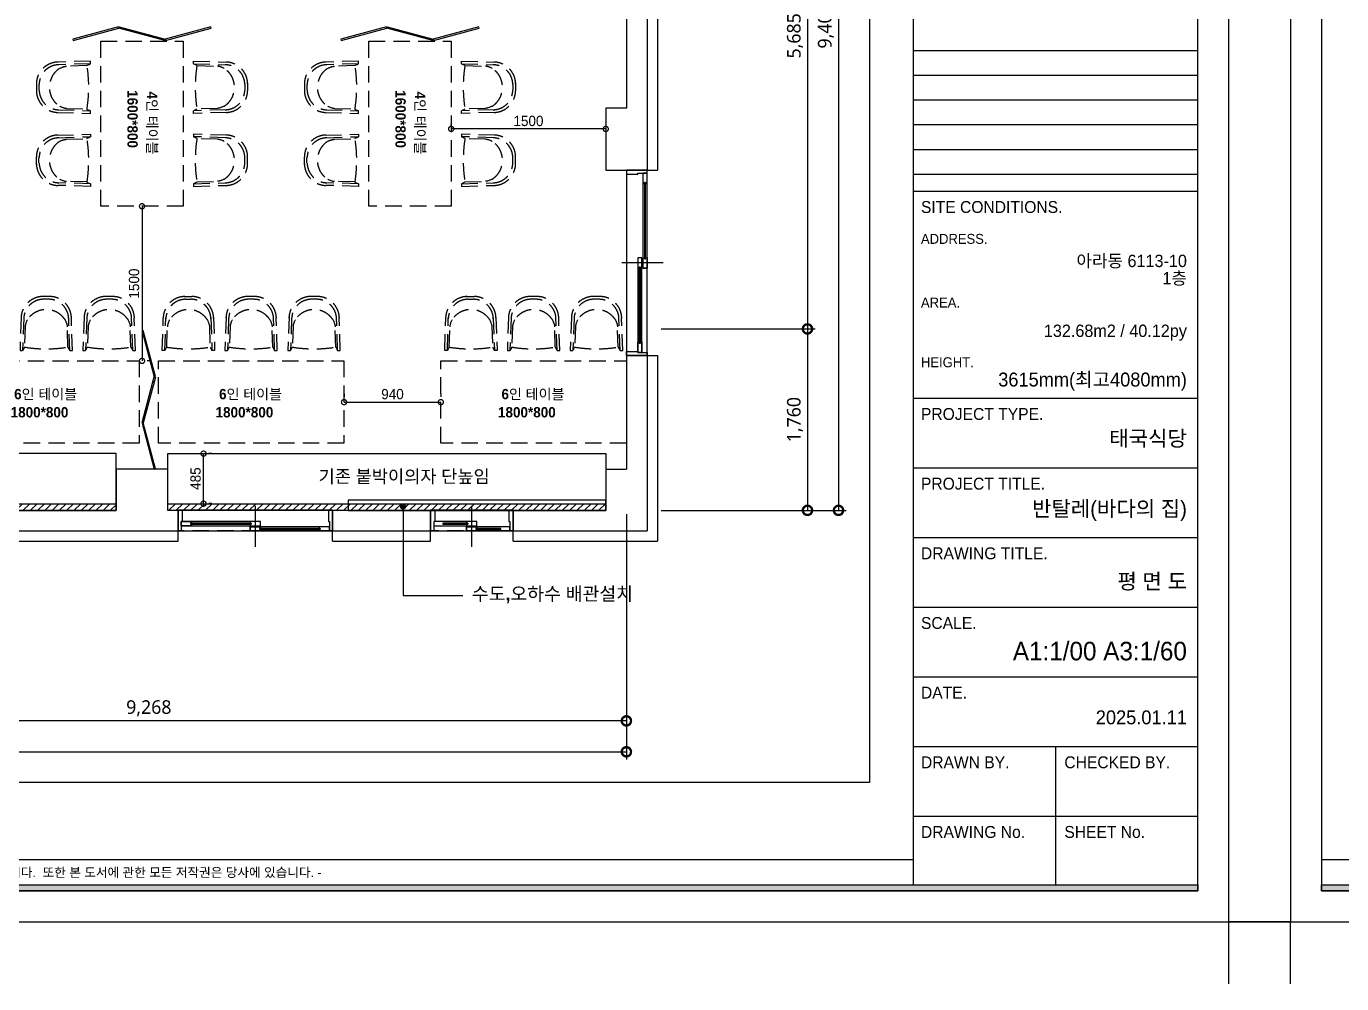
# Model space of a CAD drawing. Header units: inches. Extents: x 405346 to 489838, y -25612 to 14934.
# Drawn here: x 438872 to 451634, y -4086 to 5202 of the extents above; entities that cross this region are included whole.
import ezdxf
from ezdxf.enums import TextEntityAlignment as Align

# ---------------------------------------------------------------- set-up
doc = ezdxf.new("R2010")
doc.units = ezdxf.units.IN
doc.header["$LTSCALE"] = 200
doc.header["$MEASUREMENT"] = 0
doc.linetypes.add('DH-HID2', pattern=[1.2, 0.8, -0.4])
for name, color, linetype in [('04_FUR', 6, 'Continuous'), ('06-FUR', 6, 'Continuous'), ('07-DIM', 5, 'Continuous'), ('07-DIM WAL', 5, 'Continuous'), ('08-HAT', 8, 'Continuous'), ('C-WIN', 4, 'Continuous'), ('CO-DO-FR', 7, 'Continuous'), ('CO-DOOR', 8, 'Continuous'), ('F-SYM', 7, 'Continuous'), ('FORM(YOURNAME)-11', 1, 'Continuous'), ('FORM(YOURNAME)-11 @ 1', 1, 'Continuous'), ('FU-FURM', 251, 'DH-HID2'), ('도면층2', 2, 'Continuous')]:
    doc.layers.add(name, color=color, linetype=linetype)
doc.styles.add('DAWIN', font='NanumSquareR.ttf')
doc.styles.add('YOURNAME', font='HY울릉도M.TTF')
doc.styles.add('넥슨고딕', font='NEXONLv1GothicBold.ttf')
doc.styles.add('스타일1', font='HY울릉도M.TTF')
doc.styles.add('코레일둥고', font='Korail_Round_Gothic_Medium.ttf')
doc.dimstyles.new('40', dxfattribs={"dimscale": 40, "dimtxt": 2.5, "dimasz": 2.5, "dimexe": 1.25, "dimexo": 2, "dimtad": 1, "dimdec": 0, "dimtxsty": '스타일1', "dimblk": 'DOTSMALL', "dimcen": 2.5, "dimclrd": 1, "dimclre": 1, "dimclrt": 7, "dimadec": 0, "dimazin": 0, "dimtfac": 1, "dimtdec": 0, "dimtix": 1, "dimtmove": 0, "dimatfit": 3, "dimldrblk": 'DOTSMALL', "dimfxl": 0, "dimarcsym": 0})
doc.dimstyles.new('60', dxfattribs={"dimscale": 60, "dimtxt": 2.2, "dimasz": 3, "dimexe": 1.25, "dimexo": 0.625, "dimtad": 1, "dimdec": 0, "dimzin": 0, "dimdsep": 46, "dimlunit": 6, "dimtxsty": 'DAWIN', "dimblk1": 'DOTSMALL', "dimblk2": 'DOTSMALL', "dimsah": 1, "dimcen": 0.001, "dimclrd": 1, "dimclre": 1, "dimclrt": 7, "dimadec": 0, "dimazin": 0, "dimtfac": 1, "dimtdec": 0, "dimtix": 1, "dimtmove": 2, "dimatfit": 3, "dimldrblk": 'DOTSMALL', "dimfxl": 0, "dimtolj": 1, "dimtzin": 0, "dimarcsym": 0})

# ---------------------------------------------------------------- blocks, each defined once
blk = doc.blocks.new('FORM-PLAN')
at = {"layer": 'FORM(YOURNAME)-11'}
h = blk.add_hatch(color=256, dxfattribs=at)
h.dxf.hatch_style = 1
h.paths.add_polyline_path([(-71444, 55115), (10556, 55115), (10556, 54915), (-71444, 54915)])
h.paths.add_polyline_path([(-71444, -2085), (10556, -2085), (10556, -2285), (-71444, -2285)])
at = {"layer": 'Defpoints', "color": 158}
for p, q in [((1346, 54915), (1346, -2085)), ((1346, 24893), (10556, 24893)), ((1346, 24093), (10556, 24093)), ((1346, 23293), (10556, 23293)), ((1346, 22493), (10556, 22493)), ((1346, 21693), (10556, 21693)), ((1346, 20893), (10556, 20893)), ((1346, -1285), (-71444, -1285))]:
    blk.add_line(p, q, dxfattribs=at)
for points in [[(-71444, -2285), (10556, -2285), (10556, 55115), (-71444, 55115)], [(-69444, 53115), (-64, 53115), (-64, 1215), (-69444, 1215)]]:
    blk.add_lwpolyline(points, close=True, dxfattribs=at)
at = {"layer": 'Defpoints', "color": 1}
for points in [[(-72444, -5285), (-72444, -3285), (-74444, -3285)], [(11556, -5285), (11556, -3285), (13556, -3285)]]:
    blk.add_lwpolyline(points, dxfattribs=at)
at = {"layer": 'FORM(YOURNAME)-11', "color": 14}
for p, q in [((1346, 20344), (10556, 20344)), ((1346, 13651), (10556, 13651)), ((1346, 11398), (10556, 11398)), ((1346, 9146), (10556, 9146)), ((1346, 6893), (10556, 6893)), ((1346, 4641), (10556, 4641)), ((1346, 2388), (10556, 2388)), ((5951, 2388), (5951, -2085)), ((1346, 136), (10556, 136))]:
    blk.add_line(p, q, dxfattribs=at)
at = {"layer": 'FORM(YOURNAME)-11', "color": 250}
blk.add_lwpolyline([(-72444, -3285), (11556, -3285), (11556, 56115), (-72444, 56115)], close=True, dxfattribs=at)
at = {"layer": 'FORM(YOURNAME)-11'}
blk.add_lwpolyline([(-71444, -2085), (10556, -2085), (10556, -2285), (-71444, -2285)], close=True, dxfattribs=at)
at = {"layer": 'FORM(YOURNAME)-11', "color": 14, "style": 'YOURNAME'}
for s, height, p in [('SITE CONDITIONS.', 386.14, (1603, 19829)), ('PROJECT TYPE.', 386.14, (1603, 13136)), ('PROJECT TITLE.', 386.14, (1603, 10883)), ('DRAWING TITLE.', 386.14, (1603, 8631)), ('SCALE.', 386.1, (1603, 6378)), ('DATE.', 386.1, (1603, 4126)), ('DRAWN BY.', 386.1, (1603, 1873)), ('CHECKED BY.', 386.14, (6240, 1873)), ('DRAWING No.', 386.14, (1603, -379)), ('SHEET No.', 386.1, (6240, -379))]:
    blk.add_text(s, height=height, dxfattribs=at).set_placement(p, align=Align.MIDDLE_LEFT)
at = {"layer": 'FORM(YOURNAME)-11', "color": 251, "style": 'YOURNAME'}
for s, p in [('ADDRESS.', (1603, 18799)), ('AREA.', (1603, 16740)), ('HEIGHT.', (1603, 14809))]:
    blk.add_text(s, height=321.8, dxfattribs=at).set_placement(p, align=Align.MIDDLE_LEFT)
at = {"layer": 'FORM(YOURNAME)-11', "color": 1, "style": 'YOURNAME'}
blk.add_text("- 본 도서는 어떠한 경우에도 무단으로 도용할 수 없으며 도용시 '지적재산권' 보호에 관한 법률에 의거, 법적 분쟁이 발생합니다.  또한 본 도서에 관한 모든 저작권은 당사에 있습니다. -", height=300, dxfattribs=at).set_placement((-32990, -1685), align=Align.MIDDLE_CENTER)
at = {"layer": 'FORM(YOURNAME)-11', "color": 3, "style": 'YOURNAME'}
for tag, height, p in [('1', 450, (9905, 18188)), ('2', 450, (9905, 17544)), ('3', 450, (9905, 16257)), ('4', 450, (9905, 14326)), ('5', 515, (9905, 12009)), ('6', 515, (9905, 9757)), ('7', 515, (9905, 7504)), ('8', 515, (9905, 5252)), ('9', 515, (9905, 2999)), ('10', 515, (5655, 811)), ('11', 515, (9905, 747)), ('12', 515, (5655, -1441)), ('13', 515, (9905, -1441))]:
    blk.add_attdef(tag, text='', height=height, dxfattribs=at).set_placement(p, align=Align.MIDDLE_RIGHT)
blk = doc.blocks.new('*U198')
at = {"layer": 'F-SYM'}
ref = blk.add_blockref('FORM-PLAN', (447071, -2500), dxfattribs=dict(at, xscale=0.3000000000000001, yscale=0.3000000000000001, zscale=0.3000000000000001))
ref.add_attrib('4', '3615mm(최고4080mm)', dxfattribs={"layer": 'FORM(YOURNAME)-11 @ 1', "color": 3, "height": 135, "style": 'YOURNAME'}).set_placement((450132, 1775), align=Align.MIDDLE_RIGHT)
ref.add_attrib('3', '132.68m2 / 40.12py', dxfattribs={"layer": 'FORM(YOURNAME)-11 @ 1', "color": 3, "height": 120, "style": 'YOURNAME'}).set_placement((450132, 2248), align=Align.MIDDLE_RIGHT)
ref.add_attrib('2', '1층', dxfattribs={"layer": 'FORM(YOURNAME)-11 @ 1', "color": 3, "height": 120, "style": 'YOURNAME'}).set_placement((450132, 2758), align=Align.MIDDLE_RIGHT)
ref.add_attrib('1', '아라동 6113-10', dxfattribs={"layer": 'FORM(YOURNAME)-11 @ 1', "color": 3, "height": 120, "style": 'YOURNAME'}).set_placement((450132, 2926), align=Align.MIDDLE_RIGHT)
ref.add_attrib('5', '태국식당', dxfattribs={"layer": 'FORM(YOURNAME)-11 @ 1', "color": 3, "height": 150, "style": 'YOURNAME'}).set_placement((450132, 1204), align=Align.MIDDLE_RIGHT)
ref.add_attrib('6', '반탈레(바다의 집)', dxfattribs={"layer": 'FORM(YOURNAME)-11 @ 1', "color": 3, "height": 150, "style": 'YOURNAME'}).set_placement((450132, 523), align=Align.MIDDLE_RIGHT)
ref.add_attrib('7', '평 면 도', dxfattribs={"layer": 'FORM(YOURNAME)-11 @ 1', "color": 3, "height": 150, "style": 'YOURNAME'}).set_placement((450132, -182), align=Align.MIDDLE_RIGHT)
ref.add_attrib('8', 'A1:1/00 A3:1/60', dxfattribs={"layer": 'FORM(YOURNAME)-11 @ 1', "color": 3, "height": 180, "style": 'YOURNAME'}).set_placement((450132, -859), align=Align.MIDDLE_RIGHT)
ref.add_attrib('9', '2025.01.11', dxfattribs={"layer": 'FORM(YOURNAME)-11 @ 1', "color": 3, "height": 135, "style": 'YOURNAME'}).set_placement((450132, -1502), align=Align.MIDDLE_RIGHT)
blk = doc.blocks.new('_DOTSMALL')
at = {"color": 0, "linetype": 'ByBlock', "const_width": 0.5}
blk.add_lwpolyline([(-0.0625, 0, 1), (0.0625, 0, 1)], format="xyb", close=True, dxfattribs=at)
blk = doc.blocks.new('*D38')
at = {"layer": '07-DIM', "color": 1, "lineweight": -2}
for p, q in [((445032, 9906), (446827, 9906)), ((446752, 9906), (446752, 506)), ((445032, 506), (446827, 506))]:
    blk.add_line(p, q, dxfattribs=at)
at = {"layer": 'Defpoints', "color": 0}
for p in [(444995, 9906), (444995, 506), (446752, 506)]:
    blk.add_point(p, dxfattribs=at)
at = {"layer": '07-DIM', "color": 1, "lineweight": -2, "xscale": 180, "yscale": 180, "zscale": 180}
for p, rotation in [((446752, 9906), 90), ((446752, 506), 270)]:
    blk.add_blockref('_DOTSMALL', p, dxfattribs=dict(at, rotation=rotation))
at = {"layer": '07-DIM', "color": 7, "insert": (446630, 5206), "char_height": 132, "attachment_point": 5, "rotation": 90, "style": 'DAWIN'}
blk.add_mtext('\\A1;9,400', dxfattribs=at)
blk = doc.blocks.new('FLOOR')
at = {"layer": '08-HAT'}
h = blk.add_hatch(dxfattribs=at)
h.set_pattern_fill('_USER', color=256, scale=50, angle=45, pattern_type=0)
h.set_pattern_definition([(45, (0, 0), (-35.355339, 35.355339), [])])
h.paths.add_polyline_path([(444542, 24512), (440292, 24512), (440292, 24448), (440392, 24448), (441892, 24448), (442842, 24448), (442872, 24448), (442882, 24448), (443642, 24448), (444542, 24448)])
h.paths.add_polyline_path([(439792, 24512), (435474, 24512), (435474, 24448), (436742, 24448), (438542, 24448), (439792, 24448)])
h.paths.add_polyline_path([(435424, 26208), (435342, 26208), (435342, 24848), (435424, 24848)])
at = {"layer": 'C-WIN'}
for points in [[(444742, 25948), (444942, 25948), (444942, 27748), (444742, 27748)], [(444942, 25948), (444942, 27748), (444742, 27748), (444742, 25948)], [(440392, 24248), (441892, 24248), (441892, 24448), (440392, 24448)], [(442842, 24248), (443642, 24248), (443642, 24448), (442842, 24448)], [(442842, 24248), (443642, 24248), (443642, 24448), (442842, 24448)]]:
    blk.add_lwpolyline(points, close=True, dxfattribs=at)
at = {"layer": 'CO-DO-FR'}
for points in [[(444942, 27748), (444742, 27748), (444742, 27718), (444742, 27718), (444742, 27708), (444852, 27708), (444852, 27718), (444942, 27718), (444942, 27748)], [(444942, 25948), (444742, 25948), (444742, 25978), (444742, 25978), (444742, 25988), (444852, 25988), (444852, 25978), (444942, 25978), (444942, 25948)], [(440392, 24248), (440392, 24448), (440422, 24448), (440422, 24448), (440432, 24448), (440432, 24338), (440422, 24338), (440422, 24248), (440392, 24248)], [(441892, 24248), (441892, 24448), (441862, 24448), (441862, 24448), (441852, 24448), (441852, 24338), (441862, 24338), (441862, 24248), (441892, 24248)], [(442842, 24248), (442842, 24448), (442872, 24448), (442872, 24448), (442882, 24448), (442882, 24338), (442872, 24338), (442872, 24248), (442842, 24248)], [(443642, 24248), (443642, 24448), (443612, 24448), (443612, 24448), (443602, 24448), (443602, 24338), (443612, 24338), (443612, 24248), (443642, 24248)]]:
    blk.add_lwpolyline(points, close=True, dxfattribs=at)
at = {"layer": 'CO-DOOR', "color": 251}
for p, q in [((445097, 26848), (444697, 26848)), ((441142, 24092), (441142, 24492)), ((443242, 24092), (443242, 24492))]:
    blk.add_line(p, q, dxfattribs=at)
for points in [[(444902, 27718), (444902, 26798), (444942, 26798), (444942, 27718)], [(444892, 25978), (444892, 26898), (444852, 26898), (444852, 25978)], [(440422, 24298), (441192, 24298), (441192, 24338), (440422, 24338)], [(441862, 24288), (441092, 24288), (441092, 24248), (441862, 24248)], [(442872, 24298), (443292, 24298), (443292, 24338), (442872, 24338)], [(443612, 24288), (443192, 24288), (443192, 24248), (443612, 24248)]]:
    blk.add_lwpolyline(points, close=True, dxfattribs=at)
at = {"layer": 'CO-DOOR'}
for points in [[(444942, 27618), (444942, 27718), (444902, 27718), (444902, 27618), (444917, 27618), (444917, 27628), (444927, 27628), (444927, 27618), (444942, 27618)], [(444917, 27628), (444917, 26888), (444927, 26888), (444927, 27628)], [(444892, 26798), (444892, 26898), (444852, 26898), (444852, 26798), (444867, 26798), (444867, 26808), (444877, 26808), (444877, 26798), (444892, 26798)], [(444867, 26808), (444867, 26068), (444877, 26068), (444877, 26808)], [(444942, 26898), (444942, 26798), (444902, 26798), (444902, 26898), (444917, 26898), (444917, 26888), (444927, 26888), (444927, 26898), (444942, 26898)], [(444892, 26078), (444892, 25978), (444852, 25978), (444852, 26078), (444867, 26078), (444867, 26068), (444877, 26068), (444877, 26078), (444892, 26078)], [(440522, 24298), (440422, 24298), (440422, 24338), (440522, 24338), (440522, 24322), (440512, 24322), (440512, 24312), (440522, 24312), (440522, 24298)], [(441102, 24322), (440512, 24322), (440512, 24312), (441102, 24312)], [(441092, 24298), (441192, 24298), (441192, 24338), (441092, 24338), (441092, 24322), (441102, 24322), (441102, 24312), (441092, 24312), (441092, 24298)], [(441192, 24248), (441092, 24248), (441092, 24288), (441192, 24288), (441192, 24272), (441182, 24272), (441182, 24263), (441192, 24263), (441192, 24248)], [(441772, 24272), (441182, 24272), (441182, 24263), (441772, 24263)], [(441762, 24248), (441862, 24248), (441862, 24288), (441762, 24288), (441762, 24272), (441772, 24272), (441772, 24263), (441762, 24263), (441762, 24248)], [(443202, 24322), (442962, 24322), (442962, 24312), (443202, 24312)], [(443192, 24298), (443292, 24298), (443292, 24338), (443192, 24338), (443192, 24322), (443202, 24322), (443202, 24312), (443192, 24312), (443192, 24298)], [(443292, 24248), (443192, 24248), (443192, 24288), (443292, 24288), (443292, 24272), (443282, 24272), (443282, 24263), (443292, 24263), (443292, 24248)], [(443522, 24272), (443282, 24272), (443282, 24263), (443522, 24263)]]:
    blk.add_lwpolyline(points, close=True, dxfattribs=at)
at = {"layer": 'CO-DOOR', "color": 251, "linetype": 'DH-HID2'}
for points in [[(441892, 24248), (440392, 24248), (440392, 24448), (441892, 24448)], [(443642, 24248), (442842, 24248), (442842, 24448), (443642, 24448)]]:
    blk.add_lwpolyline(points, close=True, dxfattribs=at)
at = {"layer": '도면층2'}
for p, q in [((444742, 30548), (444742, 28348)), ((444942, 30548), (444942, 27748)), ((444742, 27748), (444942, 27748)), ((444742, 25948), (444742, 24848)), ((444742, 25948), (444942, 25948)), ((444942, 25948), (444942, 24248)), ((444542, 24848), (444742, 24848)), ((444542, 24848), (444542, 24448)), ((438542, 24448), (439792, 24448)), ((440292, 24448), (440392, 24448)), ((440392, 24448), (440392, 24248)), ((441892, 24448), (442842, 24448)), ((441892, 24448), (441892, 24248)), ((442842, 24448), (442842, 24248)), ((443642, 24448), (444542, 24448)), ((443642, 24448), (443642, 24248)), ((438542, 24248), (440392, 24248)), ((441892, 24248), (442842, 24248)), ((443642, 24248), (444942, 24248))]:
    blk.add_line(p, q, dxfattribs=at)
at = {"layer": '도면층2', "color": 6}
for p, q in [((445042, 30548), (445042, 27748)), ((444942, 27748), (445042, 27748)), ((444942, 25948), (445042, 25948)), ((445042, 25948), (445042, 24148)), ((440392, 24148), (440392, 24248)), ((441892, 24148), (441892, 24248)), ((442842, 24148), (442842, 24248)), ((443642, 24148), (443642, 24248)), ((438542, 24148), (440392, 24148)), ((441892, 24148), (442842, 24148)), ((443642, 24148), (445042, 24148))]:
    blk.add_line(p, q, dxfattribs=at)
at = {"layer": '도면층2', "color": 3}
for p, q in [((435474, 24512), (439792, 24512)), ((440292, 24512), (444542, 24512))]:
    blk.add_line(p, q, dxfattribs=at)
at = {"layer": '도면층2'}
for points in [[(444742, 28348), (444542, 28348), (444542, 27748), (444942, 27748)], [(444742, 25948), (444942, 25948)], [(440292, 24448), (440292, 24848), (439792, 24848), (439792, 24448)]]:
    blk.add_lwpolyline(points, dxfattribs=at)
blk = doc.blocks.new('*D41')
at = {"layer": '07-DIM WAL', "color": 1, "lineweight": -2}
for p, q in [((440592, 571), (440592, 1056)), ((440672, 1056), (440642, 1056)), ((440672, 571), (440642, 571))]:
    blk.add_line(p, q, dxfattribs=at)
at = {"layer": 'Defpoints', "color": 0}
for p in [(440592, 1056), (440592, 1056), (440592, 571)]:
    blk.add_point(p, dxfattribs=at)
at = {"layer": '07-DIM WAL', "color": 1, "lineweight": -2, "xscale": 100, "yscale": 100, "zscale": 100}
for p, rotation in [((440592, 1056), 90), ((440592, 571), 270)]:
    blk.add_blockref('_DOTSMALL', p, dxfattribs=dict(at, rotation=rotation))
at = {"layer": '07-DIM WAL', "color": 7, "insert": (440515, 814), "char_height": 100, "attachment_point": 5, "rotation": 90, "style": '스타일1'}
blk.add_mtext('485', dxfattribs=at)
blk = doc.blocks.new('4dls')
at = {"layer": '06-FUR', "color": 8}
blk.add_line((193577, 37085), (193577, 37163), dxfattribs=at)
at = {"layer": 'FU-FURM'}
for p, q in [((192053, 38066), (191732, 38056)), ((192053, 38091), (191739, 38081)), ((191768, 38027), (191774, 38029)), ((191774, 38029), (191779, 38031)), ((191779, 38031), (191784, 38033)), ((191784, 38033), (191789, 38035)), ((191789, 38035), (191793, 38036)), ((191793, 38036), (191797, 38038)), ((191797, 38038), (191801, 38039)), ((191801, 38039), (191804, 38039)), ((191804, 38039), (191807, 38040)), ((191807, 38040), (191811, 38040)), ((191811, 38040), (191814, 38041)), ((191814, 38041), (191817, 38041)), ((191817, 38041), (191821, 38042)), ((192019, 38048), (191821, 38042)), ((192019, 38049), (192053, 38066)), ((192053, 38066), (192053, 38091)), ((193052, 38091), (193366, 38081)), ((193052, 38066), (193052, 38091)), ((193052, 38066), (193372, 38056)), ((193086, 38049), (193052, 38066)), ((193086, 38048), (193284, 38042)), ((193288, 38041), (193284, 38042)), ((193291, 38041), (193288, 38041)), ((193294, 38040), (193291, 38041)), ((193297, 38040), (193294, 38040)), ((193300, 38039), (193297, 38040)), ((193304, 38039), (193300, 38039)), ((193307, 38038), (193304, 38039)), ((193311, 38036), (193307, 38038)), ((193316, 38035), (193311, 38036)), ((193321, 38033), (193316, 38035)), ((193326, 38031), (193321, 38033)), ((193331, 38029), (193326, 38031)), ((193336, 38027), (193331, 38029)), ((191754, 38021), (191759, 38023)), ((191759, 38023), (191763, 38025)), ((191763, 38025), (191768, 38027)), ((193341, 38025), (193336, 38027)), ((193346, 38023), (193341, 38025)), ((193350, 38021), (193346, 38023)), ((191528, 37882), (191528, 37804)), ((191553, 37864), (191553, 37811)), ((193551, 37864), (193551, 37811)), ((193577, 37882), (193577, 37804)), ((191754, 37655), (191758, 37652)), ((191758, 37652), (191763, 37650)), ((191763, 37650), (191768, 37648)), ((191768, 37648), (191773, 37646)), ((191773, 37646), (191778, 37644)), ((193332, 37646), (193326, 37644)), ((193337, 37648), (193332, 37646)), ((193342, 37650), (193337, 37648)), ((193347, 37652), (193342, 37650)), ((193351, 37655), (193347, 37652)), ((191728, 37594), (192052, 37583)), ((191734, 37619), (192052, 37609)), ((191778, 37644), (191784, 37642)), ((191784, 37642), (191788, 37640)), ((191788, 37640), (191793, 37639)), ((191793, 37639), (191797, 37637)), ((191797, 37637), (191800, 37636)), ((191800, 37636), (191804, 37636)), ((191804, 37636), (191807, 37635)), ((191807, 37635), (191810, 37635)), ((191810, 37635), (191813, 37634)), ((191813, 37634), (191817, 37634)), ((191817, 37634), (191820, 37633)), ((191820, 37633), (192019, 37627)), ((192019, 37626), (192052, 37609)), ((192052, 37583), (192052, 37609)), ((193086, 37626), (193052, 37609)), ((193370, 37619), (193052, 37609)), ((193052, 37583), (193052, 37609)), ((193377, 37594), (193052, 37583)), ((193285, 37633), (193086, 37627)), ((193288, 37634), (193285, 37633)), ((193291, 37634), (193288, 37634)), ((193294, 37635), (193291, 37634)), ((193298, 37635), (193294, 37635)), ((193301, 37636), (193298, 37635)), ((193304, 37636), (193301, 37636)), ((193308, 37637), (193304, 37636)), ((193312, 37639), (193308, 37637)), ((193316, 37640), (193312, 37639)), ((193321, 37642), (193316, 37640)), ((193326, 37644), (193321, 37642)), ((191728, 37372), (192052, 37383)), ((191734, 37347), (192052, 37358)), ((191754, 37312), (191758, 37314)), ((191758, 37314), (191763, 37317)), ((191763, 37317), (191768, 37319)), ((191768, 37319), (191773, 37321)), ((191773, 37321), (191778, 37323)), ((191778, 37323), (191784, 37325)), ((191784, 37325), (191788, 37327)), ((191788, 37327), (191793, 37328)), ((191793, 37328), (191797, 37329)), ((191797, 37329), (191800, 37330)), ((191800, 37330), (191804, 37331)), ((191804, 37331), (191807, 37332)), ((191807, 37332), (191810, 37332)), ((191810, 37332), (191813, 37332)), ((191813, 37332), (191817, 37333)), ((191817, 37333), (191820, 37333)), ((191820, 37333), (192019, 37340)), ((192019, 37341), (192052, 37358)), ((192052, 37383), (192052, 37358)), ((193377, 37372), (193052, 37383)), ((193052, 37383), (193052, 37358)), ((193370, 37347), (193052, 37358)), ((193086, 37341), (193052, 37358)), ((193285, 37333), (193086, 37340)), ((193288, 37333), (193285, 37333)), ((193291, 37332), (193288, 37333)), ((193294, 37332), (193291, 37332)), ((193298, 37332), (193294, 37332)), ((193301, 37331), (193298, 37332)), ((193304, 37330), (193301, 37331)), ((193308, 37329), (193304, 37330)), ((193312, 37328), (193308, 37329)), ((193316, 37327), (193312, 37328)), ((193321, 37325), (193316, 37327)), ((193326, 37323), (193321, 37325)), ((193332, 37321), (193326, 37323)), ((193337, 37319), (193332, 37321)), ((193342, 37317), (193337, 37319)), ((193347, 37314), (193342, 37317)), ((193351, 37312), (193347, 37314)), ((191528, 37085), (191528, 37163)), ((191553, 37103), (191553, 37156)), ((193551, 37103), (193551, 37156)), ((192053, 36901), (191732, 36911)), ((192053, 36876), (191739, 36885)), ((191754, 36946), (191759, 36944)), ((191759, 36944), (191763, 36942)), ((191763, 36942), (191768, 36940)), ((191768, 36940), (191774, 36937)), ((191774, 36937), (191779, 36935)), ((191779, 36935), (191784, 36933)), ((191784, 36933), (191789, 36932)), ((191789, 36932), (191793, 36930)), ((191793, 36930), (191797, 36929)), ((191797, 36929), (191801, 36928)), ((191801, 36928), (191804, 36927)), ((191804, 36927), (191807, 36927)), ((191807, 36927), (191811, 36926)), ((191811, 36926), (191814, 36926)), ((191814, 36926), (191817, 36926)), ((191817, 36926), (191821, 36925)), ((192019, 36919), (191821, 36925)), ((192019, 36918), (192053, 36901)), ((192053, 36901), (192053, 36876)), ((193086, 36918), (193052, 36901)), ((193052, 36901), (193372, 36911)), ((193052, 36901), (193052, 36876)), ((193052, 36876), (193366, 36885)), ((193086, 36919), (193284, 36925)), ((193288, 36926), (193284, 36925)), ((193291, 36926), (193288, 36926)), ((193294, 36926), (193291, 36926)), ((193297, 36927), (193294, 36926)), ((193300, 36927), (193297, 36927)), ((193304, 36928), (193300, 36927)), ((193307, 36929), (193304, 36928)), ((193311, 36930), (193307, 36929)), ((193316, 36932), (193311, 36930)), ((193321, 36933), (193316, 36932)), ((193326, 36935), (193321, 36933)), ((193331, 36937), (193326, 36935)), ((193336, 36940), (193331, 36937)), ((193341, 36942), (193336, 36940)), ((193346, 36944), (193341, 36942)), ((193350, 36946), (193346, 36944))]:
    blk.add_line(p, q, dxfattribs=at)
blk.add_lwpolyline([(192952, 38283), (192952, 36683), (192152, 36683), (192152, 38283)], close=True, dxfattribs=at)
for centre, radius, start, end in [((191742, 37868), 214, 91.2145, 179.0908), ((191749, 37862), 194, 91.2146, 179.0908), ((191873, 37837), 219, 111.5278, 111.6506), ((190705, 37839), 1331, 350.7811, 9.0768), ((194400, 37839), 1331, 170.9232, 189.2189), ((193231, 37837), 219, 68.3494, 68.4722), ((193356, 37862), 194, 0.9092, 88.7854), ((193363, 37868), 214, 0.9092, 88.7855), ((191873, 37837), 219, 123.0528, 236.805), ((193231, 37837), 219, 303.195, 56.9472), ((191742, 37807), 214, 180.767, 268.6433), ((191749, 37813), 194, 180.767, 268.6435), ((193356, 37813), 194, 271.3565, 359.233), ((193363, 37807), 214, 271.3567, 359.233), ((191873, 37837), 219, 248.2072, 248.33), ((193231, 37837), 219, 291.67, 291.7928), ((191742, 37160), 214, 91.3567, 179.233), ((191749, 37153), 194, 91.3565, 179.233), ((191873, 37129), 219, 123.195, 236.9472), ((191873, 37129), 219, 111.67, 111.7928), ((190705, 37128), 1331, 350.9232, 9.2189), ((194400, 37128), 1331, 170.7811, 189.0768), ((193231, 37129), 219, 68.2072, 68.33), ((193231, 37129), 219, 303.0528, 56.805), ((193356, 37153), 194, 0.767, 88.6435), ((193363, 37160), 214, 0.767, 88.6433), ((191742, 37099), 214, 180.9092, 268.7855), ((191749, 37105), 194, 180.9092, 268.7854), ((193356, 37105), 194, 271.2146, 359.0908), ((193363, 37099), 214, 271.2145, 359.0908), ((191873, 37129), 219, 248.3494, 248.4722), ((193231, 37129), 219, 291.5278, 291.6506)]:
    blk.add_arc(centre, radius, start, end, dxfattribs=at)
at = {"layer": 'FU-FURM', "style": '넥슨고딕'}
for s, p in [('1600*800', (192411, 37809)), ('4인 테이블', (192602, 37796))]:
    blk.add_text(s, height=100, rotation=270, dxfattribs=at).set_placement(p)
blk = doc.blocks.new('*D61')
at = {"layer": '07-DIM WAL', "color": 1, "lineweight": -2}
for p, q in [((442994, 4236), (442994, 4256)), ((444494, 4286), (444494, 4256)), ((444494, 4206), (442994, 4206))]:
    blk.add_line(p, q, dxfattribs=at)
at = {"layer": 'Defpoints', "color": 0}
for p in [(442994, 4206), (442994, 4156), (444494, 4206)]:
    blk.add_point(p, dxfattribs=at)
at = {"layer": '07-DIM WAL', "color": 1, "lineweight": -2, "xscale": 100, "yscale": 100, "zscale": 100, "rotation": 180}
blk.add_blockref('_DOTSMALL', (442994, 4206), dxfattribs=at)
at = {"layer": '07-DIM WAL', "color": 1, "lineweight": -2, "xscale": 100, "yscale": 100, "zscale": 100}
blk.add_blockref('_DOTSMALL', (444494, 4206), dxfattribs=at)
at = {"layer": '07-DIM WAL', "color": 7, "insert": (443744, 4283), "char_height": 100, "attachment_point": 5, "style": '스타일1'}
blk.add_mtext('1500', dxfattribs=at)
blk = doc.blocks.new('heryty66')
at = {"layer": 'FU-FURM'}
for p, q in [((419012, 1984), (419090, 1984)), ((419030, 1958), (419084, 1958)), ((419709, 1984), (419631, 1984)), ((419691, 1958), (419638, 1958)), ((420320, 1984), (420242, 1984)), ((420302, 1958), (420249, 1958)), ((418803, 1459), (418813, 1773)), ((418829, 1459), (418838, 1779)), ((418846, 1493), (418853, 1691)), ((418854, 1701), (418853, 1698)), ((418853, 1698), (418853, 1695)), ((418853, 1695), (418853, 1691)), ((418855, 1708), (418854, 1704)), ((418854, 1704), (418854, 1701)), ((418856, 1711), (418855, 1708)), ((418857, 1715), (418856, 1711)), ((418858, 1719), (418857, 1715)), ((418859, 1723), (418858, 1719)), ((418861, 1728), (418859, 1723)), ((418863, 1733), (418861, 1728)), ((418865, 1738), (418863, 1733)), ((418867, 1744), (418865, 1738)), ((418869, 1749), (418867, 1744)), ((418871, 1753), (418869, 1749)), ((418874, 1758), (418871, 1753)), ((419240, 1758), (419242, 1754)), ((419242, 1754), (419244, 1749)), ((419244, 1749), (419246, 1744)), ((419246, 1744), (419248, 1739)), ((419248, 1739), (419250, 1733)), ((419250, 1733), (419252, 1728)), ((419252, 1728), (419254, 1723)), ((419254, 1723), (419256, 1719)), ((419256, 1719), (419257, 1715)), ((419257, 1715), (419258, 1711)), ((419258, 1711), (419258, 1708)), ((419258, 1708), (419259, 1705)), ((419259, 1705), (419260, 1702)), ((419260, 1702), (419260, 1699)), ((419260, 1699), (419260, 1695)), ((419260, 1695), (419261, 1692)), ((419261, 1692), (419267, 1493)), ((419275, 1778), (419285, 1459)), ((419300, 1784), (419311, 1460)), ((419422, 1784), (419411, 1460)), ((419447, 1778), (419436, 1459)), ((419461, 1692), (419454, 1493)), ((419462, 1699), (419461, 1695)), ((419461, 1695), (419461, 1692)), ((419463, 1705), (419462, 1702)), ((419462, 1702), (419462, 1699)), ((419464, 1711), (419463, 1708)), ((419463, 1708), (419463, 1705)), ((419465, 1715), (419464, 1711)), ((419466, 1719), (419465, 1715)), ((419468, 1723), (419466, 1719)), ((419469, 1728), (419468, 1723)), ((419471, 1733), (419469, 1728)), ((419473, 1739), (419471, 1733)), ((419475, 1744), (419473, 1739)), ((419478, 1749), (419475, 1744)), ((419480, 1754), (419478, 1749)), ((419482, 1758), (419480, 1754)), ((419848, 1758), (419850, 1753)), ((419850, 1753), (419852, 1749)), ((419852, 1749), (419855, 1744)), ((419855, 1744), (419857, 1738)), ((419857, 1738), (419859, 1733)), ((419859, 1733), (419861, 1728)), ((419861, 1728), (419862, 1723)), ((419862, 1723), (419864, 1719)), ((419864, 1719), (419865, 1715)), ((419865, 1715), (419866, 1711)), ((419866, 1711), (419867, 1708)), ((419867, 1708), (419867, 1704)), ((419867, 1704), (419868, 1701)), ((419868, 1701), (419868, 1698)), ((419868, 1698), (419869, 1695)), ((419869, 1695), (419869, 1691)), ((419875, 1493), (419869, 1691)), ((419893, 1459), (419883, 1779)), ((419919, 1459), (419909, 1773)), ((420033, 1784), (420022, 1460)), ((420058, 1778), (420047, 1459)), ((420072, 1692), (420065, 1493)), ((420073, 1699), (420072, 1695)), ((420072, 1695), (420072, 1692)), ((420074, 1705), (420073, 1702)), ((420073, 1702), (420073, 1699)), ((420075, 1711), (420074, 1708)), ((420074, 1708), (420074, 1705)), ((420076, 1715), (420075, 1711)), ((420077, 1719), (420076, 1715)), ((420079, 1723), (420077, 1719)), ((420080, 1728), (420079, 1723)), ((420082, 1733), (420080, 1728)), ((420084, 1739), (420082, 1733)), ((420086, 1744), (420084, 1739)), ((420089, 1749), (420086, 1744)), ((420091, 1754), (420089, 1749)), ((420093, 1758), (420091, 1754)), ((420459, 1758), (420461, 1753)), ((420461, 1753), (420463, 1749)), ((420463, 1749), (420466, 1744)), ((420466, 1744), (420468, 1738)), ((420468, 1738), (420470, 1733)), ((420470, 1733), (420472, 1728)), ((420472, 1728), (420473, 1723)), ((420473, 1723), (420475, 1719)), ((420475, 1719), (420476, 1715)), ((420476, 1715), (420477, 1711)), ((420477, 1711), (420478, 1708)), ((420478, 1708), (420478, 1704)), ((420478, 1704), (420479, 1701)), ((420479, 1701), (420479, 1698)), ((420479, 1698), (420480, 1695)), ((420480, 1695), (420480, 1691)), ((420486, 1493), (420480, 1691)), ((420504, 1459), (420494, 1779)), ((420530, 1459), (420520, 1773)), ((418829, 1459), (418803, 1459)), ((418845, 1493), (418829, 1459)), ((419268, 1493), (419285, 1459)), ((419311, 1460), (419285, 1459)), ((419411, 1460), (419436, 1459)), ((419453, 1493), (419436, 1459)), ((419876, 1493), (419893, 1459)), ((419893, 1459), (419919, 1459)), ((420022, 1460), (420047, 1459)), ((420064, 1493), (420047, 1459)), ((420487, 1493), (420504, 1459)), ((420504, 1459), (420530, 1459))]:
    blk.add_line(p, q, dxfattribs=at)
blk.add_lwpolyline([(418766, 1360), (420566, 1360), (420566, 560), (418766, 560)], close=True, dxfattribs=at)
for centre, radius, start, end in [((419026, 1770), 214, 90.9092, 178.7855), ((419032, 1763), 194, 90.9092, 178.7854), ((419081, 1763), 194, 1.3565, 89.233), ((419087, 1770), 214, 1.3567, 89.233), ((419635, 1770), 214, 90.767, 178.6433), ((419641, 1763), 194, 90.767, 178.6435), ((419689, 1763), 194, 1.2146, 89.0908), ((419696, 1770), 214, 1.2145, 89.0908), ((420246, 1770), 214, 90.767, 178.6433), ((420252, 1763), 194, 90.767, 178.6435), ((420300, 1763), 194, 1.2146, 89.0908), ((420307, 1770), 214, 1.2145, 89.0908), ((419057, 1638), 219, 33.195, 146.9472), ((419665, 1638), 219, 33.0528, 146.805), ((420276, 1638), 219, 33.0528, 146.805), ((419057, 1638), 219, 158.3494, 158.4722), ((419057, 1638), 219, 21.67, 21.7928), ((419665, 1638), 219, 158.2072, 158.33), ((419665, 1638), 219, 21.5278, 21.6506), ((420276, 1638), 219, 158.2072, 158.33), ((420276, 1638), 219, 21.5278, 21.6506), ((419055, 2807), 1331, 260.9232, 279.2189), ((419666, 2807), 1331, 260.7811, 279.0768), ((420277, 2807), 1331, 260.7811, 279.0768)]:
    blk.add_arc(centre, radius, start, end, dxfattribs=at)
at = {"layer": 'FU-FURM', "style": '넥슨고딕'}
for s, p in [('6인 테이블', (419354, 987)), ('1800*800', (419320, 811))]:
    blk.add_text(s, height=100, dxfattribs=at).set_placement(p)
blk = doc.blocks.new('*D63')
at = {"layer": '07-DIM WAL', "color": 1, "lineweight": -2}
for p, q in [((439995, 3456), (439995, 1956)), ((440075, 3456), (440045, 3456)), ((440075, 1956), (440045, 1956))]:
    blk.add_line(p, q, dxfattribs=at)
at = {"layer": 'Defpoints', "color": 0}
for p in [(439995, 3456), (439995, 1956), (439995, 1956)]:
    blk.add_point(p, dxfattribs=at)
at = {"layer": '07-DIM WAL', "color": 1, "lineweight": -2, "xscale": 100, "yscale": 100, "zscale": 100}
for p, rotation in [((439995, 3456), 90), ((439995, 1956), 270)]:
    blk.add_blockref('_DOTSMALL', p, dxfattribs=dict(at, rotation=rotation))
at = {"layer": '07-DIM WAL', "color": 7, "insert": (439918, 2706), "char_height": 100, "attachment_point": 5, "rotation": 90, "style": '스타일1'}
blk.add_mtext('1500', dxfattribs=at)
blk = doc.blocks.new('*D69')
at = {"layer": '07-DIM WAL', "color": 1, "lineweight": -2}
for p, q in [((441955, 1636), (441955, 1606)), ((441955, 1556), (442894, 1556)), ((442894, 1636), (442894, 1606))]:
    blk.add_line(p, q, dxfattribs=at)
at = {"layer": 'Defpoints', "color": 0}
for p in [(441955, 1556), (442894, 1556), (442894, 1556)]:
    blk.add_point(p, dxfattribs=at)
at = {"layer": '07-DIM WAL', "color": 1, "lineweight": -2, "xscale": 100, "yscale": 100, "zscale": 100, "rotation": 180}
blk.add_blockref('_DOTSMALL', (441955, 1556), dxfattribs=at)
at = {"layer": '07-DIM WAL', "color": 1, "lineweight": -2, "xscale": 100, "yscale": 100, "zscale": 100}
blk.add_blockref('_DOTSMALL', (442894, 1556), dxfattribs=at)
at = {"layer": '07-DIM WAL', "color": 7, "insert": (442425, 1633), "char_height": 100, "attachment_point": 5, "style": '스타일1'}
blk.add_mtext('940', dxfattribs=at)
blk = doc.blocks.new('*U199')
at = {"layer": 'F-SYM', "xscale": 0.3000000000000001, "yscale": 0.3000000000000001, "zscale": 0.3000000000000001}
blk.add_blockref('FORM-PLAN', (472871, -2500), dxfattribs=at)
blk = doc.blocks.new('*D87')
at = {"layer": '07-DIM', "color": 1, "lineweight": -2}
for p, q in [((445032, 7951), (446526, 7951)), ((446451, 7951), (446451, 2266)), ((445032, 2266), (446526, 2266))]:
    blk.add_line(p, q, dxfattribs=at)
at = {"layer": 'Defpoints', "color": 0}
for p in [(444995, 7951), (444995, 2266), (446451, 2266)]:
    blk.add_point(p, dxfattribs=at)
at = {"layer": '07-DIM', "color": 1, "lineweight": -2, "xscale": 180, "yscale": 180, "zscale": 180}
for p, rotation in [((446451, 7951), 90), ((446451, 2266), 270)]:
    blk.add_blockref('_DOTSMALL', p, dxfattribs=dict(at, rotation=rotation))
at = {"layer": '07-DIM', "color": 7, "insert": (446330, 5109), "char_height": 132, "attachment_point": 5, "rotation": 90, "style": 'DAWIN'}
blk.add_mtext('\\A1;5,685', dxfattribs=at)
blk = doc.blocks.new('*D88')
at = {"layer": '07-DIM', "color": 1, "lineweight": -2}
for p, q in [((445032, 2266), (446526, 2266)), ((446451, 2266), (446451, 506)), ((445032, 506), (446526, 506))]:
    blk.add_line(p, q, dxfattribs=at)
at = {"layer": 'Defpoints', "color": 0}
for p in [(444995, 2266), (444995, 506), (446451, 506)]:
    blk.add_point(p, dxfattribs=at)
at = {"layer": '07-DIM', "color": 1, "lineweight": -2, "xscale": 180, "yscale": 180, "zscale": 180}
for p, rotation in [((446451, 2266), 90), ((446451, 506), 270)]:
    blk.add_blockref('_DOTSMALL', p, dxfattribs=dict(at, rotation=rotation))
at = {"layer": '07-DIM', "color": 7, "insert": (446330, 1386), "char_height": 132, "attachment_point": 5, "rotation": 90, "style": 'DAWIN'}
blk.add_mtext('\\A1;1,760', dxfattribs=at)
blk = doc.blocks.new('*D94')
at = {"layer": '07-DIM WAL', "color": 1, "lineweight": -2}
for p, q in [((435427, 469), (435427, -1611)), ((444694, 469), (444694, -1611)), ((444694, -1536), (435427, -1536))]:
    blk.add_line(p, q, dxfattribs=at)
at = {"layer": 'Defpoints', "color": 0}
for p in [(435427, 506), (444694, 506), (435427, -1536)]:
    blk.add_point(p, dxfattribs=at)
at = {"layer": '07-DIM WAL', "color": 1, "lineweight": -2, "xscale": 180, "yscale": 180, "zscale": 180, "rotation": 180}
blk.add_blockref('_DOTSMALL', (435427, -1536), dxfattribs=at)
at = {"layer": '07-DIM WAL', "color": 1, "lineweight": -2, "xscale": 180, "yscale": 180, "zscale": 180}
blk.add_blockref('_DOTSMALL', (444694, -1536), dxfattribs=at)
at = {"layer": '07-DIM WAL', "color": 7, "insert": (440061, -1414), "char_height": 132, "attachment_point": 5, "style": 'DAWIN'}
blk.add_mtext('\\A1;9,268', dxfattribs=at)
blk = doc.blocks.new('*D97')
at = {"layer": '07-DIM WAL', "color": 1, "lineweight": -2}
for p, q in [((431394, 469), (431394, -1911)), ((444694, 469), (444694, -1911)), ((431394, -1836), (444694, -1836))]:
    blk.add_line(p, q, dxfattribs=at)
at = {"layer": 'Defpoints', "color": 0}
for p in [(431394, 506), (444694, 506), (444694, -1836)]:
    blk.add_point(p, dxfattribs=at)
at = {"layer": '07-DIM WAL', "color": 1, "lineweight": -2, "xscale": 180, "yscale": 180, "zscale": 180, "rotation": 180}
blk.add_blockref('_DOTSMALL', (431394, -1836), dxfattribs=at)
at = {"layer": '07-DIM WAL', "color": 1, "lineweight": -2, "xscale": 180, "yscale": 180, "zscale": 180}
blk.add_blockref('_DOTSMALL', (444694, -1836), dxfattribs=at)
at = {"layer": '07-DIM WAL', "color": 7, "insert": (438044, -1714), "char_height": 132, "attachment_point": 5, "style": 'DAWIN'}
blk.add_mtext('\\A1;13,300', dxfattribs=at)

msp = doc.modelspace()

# ---------------------------------------------------------------- linework, layer by layer
at = {"layer": '04_FUR'}
for points in [[(439744.5, 1056.2), (435427, 1056.2), (435427, 506.2), (439744.5, 506.2)], [(440244.5, 1056.2), (444494.5, 1056.2), (444494.5, 506.2), (440244.5, 506.2)]]:
    msp.add_lwpolyline(points, close=True, dxfattribs=at)
at = {"layer": '06-FUR'}
for points in [[(439770.7, 5184.4), (439767.3, 5197), (439323, 5077.9), (439326.3, 5065.4)], [(439770.7, 5184.4), (439774, 5197), (440218.3, 5077.9), (440215, 5065.4)], [(440666, 5184.4), (440662.7, 5197), (440218.3, 5077.9), (440221.7, 5065.4)], [(442370.7, 5184.4), (442367.3, 5197), (441923, 5077.9), (441926.3, 5065.4)], [(442370.7, 5184.4), (442374, 5197), (442818.3, 5077.9), (442815, 5065.4)], [(443266, 5184.4), (443262.7, 5197), (442818.3, 5077.9), (442821.7, 5065.4)], [(440114, 1801.6), (440126.6, 1804.9), (440007.5, 2249.3), (439994.9, 2245.9)], [(440114, 1801.6), (440126.6, 1798.2), (440007.5, 1353.9), (439994.9, 1357.2)], [(440114, 906.2), (440126.6, 909.6), (440007.5, 1353.9), (439994.9, 1350.5)]]:
    msp.add_lwpolyline(points, close=True, dxfattribs=at)
at = {"layer": 'C-WIN'}
msp.add_lwpolyline([(441994.5, 506.2), (444494.5, 506.2), (444494.5, 606.2), (441994.5, 606.2)], close=True, dxfattribs=at)
at = {"layer": 'F-SYM'}
for p, q in [((442527, 542.2), (442527, -318.3)), ((442527, -318.3), (443108, -318.3))]:
    msp.add_line(p, q, dxfattribs=at)
at = {"layer": 'F-SYM', "const_width": 30}
msp.add_lwpolyline([(442512, 542.2, 1), (442542, 542.2, 1)], format="xyb", close=True, dxfattribs=at)
at = {"layer": '도면층2'}
msp.add_line((444494.5, 606.2), (444494.5, 506.2), dxfattribs=at)

# ---------------------------------------------------------------- block references
at = {"color": 0}
msp.add_blockref('FLOOR', (-47.5, -23941.3), dxfattribs=at)
at = {"layer": '07-DIM WAL'}
for name, p in [('*U198', (0, 0)), ('*U199', (0, 0)), ('heryty66', (19400.4, 596.7)), ('heryty66', (21388.4, 596.7)), ('heryty66', (24128.2, 596.7))]:
    msp.add_blockref(name, p, dxfattribs=at)
at = {"layer": 'FU-FURM'}
for p in [(247442.2, -33227.1), (250042.2, -33227.1)]:
    msp.add_blockref('4dls', p, dxfattribs=at)

# ---------------------------------------------------------------- texts
at = {"layer": 'C-WIN', "color": 0, "style": '코레일둥고'}
msp.add_text('기존 붙박이의자 단높임', height=125, dxfattribs=at).set_placement((441708.4, 773.3))
at = {"layer": 'F-SYM', "style": '넥슨고딕'}
msp.add_text('수도,오하수 배관설치', height=130, dxfattribs=at).set_placement((443195.3, -367.7))

# ---------------------------------------------------------------- dimensions: what is measured, and where the dimension line sits
at = {"layer": '07-DIM'}
for base, p1, p2, picture, middle in [((446751.5, 506.2), (444994.5, 9906.2), (444994.5, 506.2), '*D38', (446630.3, 5206.2)), ((446451.5, 2266.2), (444994.5, 7951.2), (444994.5, 2266.2), '*D87', (446330.3, 5108.7)), ((446451.5, 506.2), (444994.5, 2266.2), (444994.5, 506.2), '*D88', (446330.3, 1386.2))]:
    dim = msp.add_linear_dim(base=base, p1=p1, p2=p2, angle=90, dimstyle='60', dxfattribs=at)
    dim.commit()
    dim.dimension.update_dxf_attribs({"geometry": picture, "text_midpoint": middle})
at = {"layer": '07-DIM WAL'}
for base, p1, p2, dimstyle, picture, middle in [((442994.5, 4206.2), (444494.5, 4206.2), (442994.5, 4156.2), '40', '*D61', (443744.5, 4283.2)), ((442894.5, 1556.2), (441954.8, 1556.2), (442894.5, 1556.2), '40', '*D69', (442424.6, 1633.3)), ((444694.5, -1835.6), (431394.5, 506.2), (444694.5, 506.2), '60', '*D97', (438044.5, -1714.4)), ((435427, -1535.5555824), (444694.5, 506.1944176), (435427, 506.1944176), '60', '*D94', (440060.75, -1414.392273))]:
    dim = msp.add_linear_dim(base=base, p1=p1, p2=p2, dimstyle=dimstyle, dxfattribs=at)
    dim.commit()
    dim.dimension.update_dxf_attribs({"geometry": picture, "text_midpoint": middle})
for base, p1, p2, picture, middle in [((439994.5, 1956.2), (439994.5, 3456.2), (439994.5, 1956.2), '*D63', (439917.5, 2706.2)), ((440591.7, 1056.2), (440591.7, 571.2), (440591.7, 1056.2), '*D41', (440514.7, 813.7))]:
    dim = msp.add_linear_dim(base=base, p1=p1, p2=p2, angle=90, dimstyle='40', dxfattribs=at)
    dim.commit()
    dim.dimension.update_dxf_attribs({"geometry": picture, "text_midpoint": middle})

doc.saveas('drawing.dxf')
